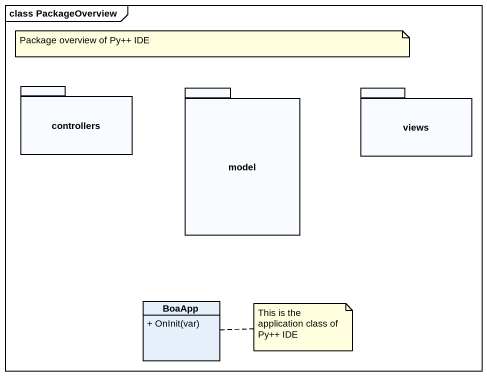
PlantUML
@startuml
mainframe class PackageOverview
hide circle
hide empty members
skinparam classAttributeIconSize 0
package controllers {
}
package model {
}
package views {
}
class BoaApp {
  + OnInit(var)
}
note as N1
  Package overview of Py++ IDE
end note
note right of BoaApp : This is the application class of Py++ IDE
@enduml
